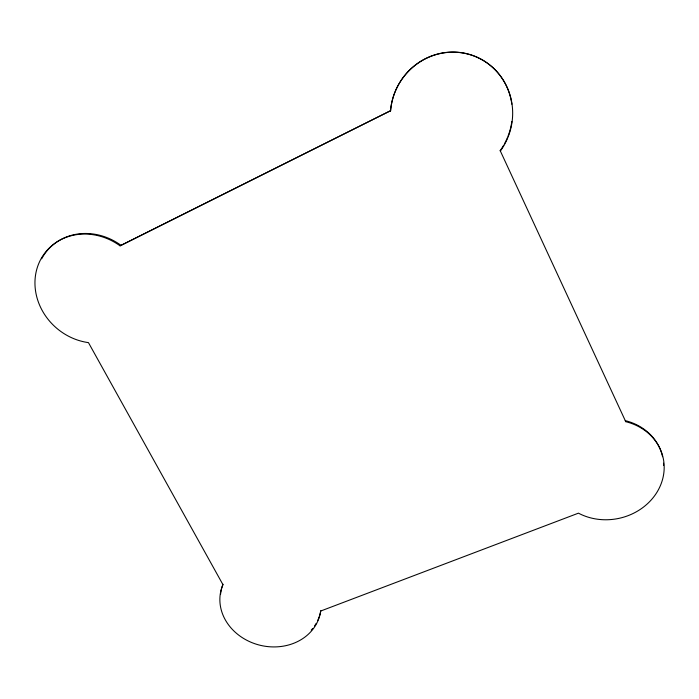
<?xml version="1.0" encoding="UTF-8"?>
<svg xmlns="http://www.w3.org/2000/svg" width="699" height="699" viewBox="0 0 699 699"><rect width="100%" height="100%" fill="white"/><g stroke="black" fill="none" stroke-linecap="round" stroke-linejoin="round"><path stroke-width="1.05" d="M662.565 456.709A55.806 49.524 -12.3 0 0 625.264 420.632L625.754 421.68A55.946 49.62 -12.2 0 1 658.816 488.977A55.946 49.62 -12.2 0 1 578.449 513.162L320.701 611.031A50.975 43.854 13.6 0 1 258.647 644.889A50.975 43.854 13.6 0 1 222.937 584.626L88.458 342.624A57.816 52.014 40.6 0 1 37.423 267.149A57.816 52.014 40.6 0 1 120.071 245.838L390.601 110.695A62.674 60.673 -65.4 0 1 449.702 52.128A62.674 60.673 -65.4 0 1 511.843 104.168M120.071 245.838L390.601 110.695M503.708 145.165A62.674 60.673 -65.4 0 1 500.169 150.617L500.362 151.028A62.84 60.839 -65.3 0 0 473.284 55.754A62.84 60.839 -65.3 0 0 390.505 110.992M500.169 150.617L625.754 421.68M41.678 258.796A57.668 51.901 40.6 0 1 120.857 245.209M511.834 121.582A62.674 60.673 -65.4 0 1 507.972 136.349M507.57 137.345A62.674 60.673 -65.4 0 1 504.774 143.26M316.21 623.342A50.861 43.784 13.6 0 1 314.515 626.016M312.61 628.558A50.861 43.784 13.6 0 1 311.23 630.157M220.543 594.368A50.861 43.784 13.6 0 1 223.016 584.25M320.789 610.664A50.861 43.784 13.6 0 1 317.661 620.572M663.5 463.166A55.806 49.524 -12.3 0 1 663.596 465.351"/></g></svg>
